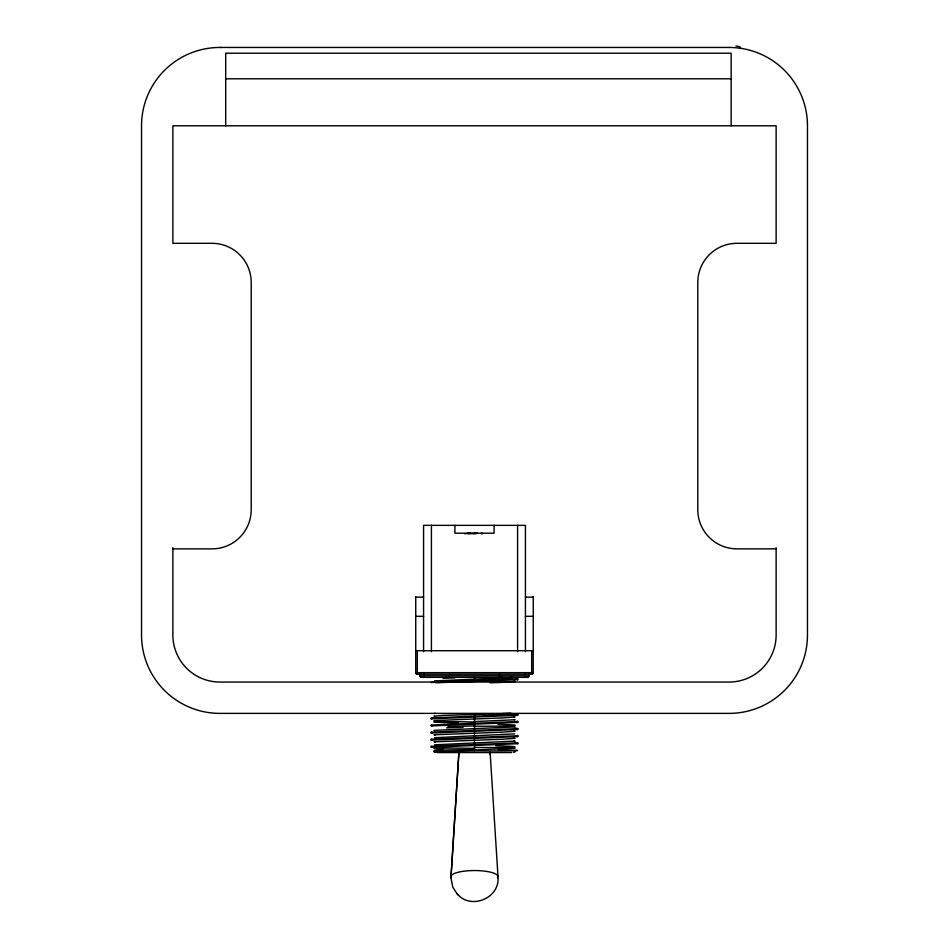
<?xml version="1.0" encoding="UTF-8"?>
<svg xmlns="http://www.w3.org/2000/svg" width="949" height="949" viewBox="0 0 949 949"><rect width="100%" height="100%" fill="white"/><g stroke="black" fill="none" stroke-linecap="round" stroke-linejoin="round"><path stroke-width="1.42" d="M474.5 714.443L474.5 750.861L433.918 751.798L436.528 751.822M498.047 878.015C499.15 898.122 471.724 909.522 458.165 894.943M458.841 753.067L451.012 876.852L458.925 752.474M449.007 677.349L449.506 674.217M513.539 752.343L515.26 751.715M464.737 533.765L470.728 533.196M481.724 533.812L482.614 533.552L481.024 533.196M435.128 713.174L434.203 713.577M468.237 533.801L477.371 533.243M511.641 677.598L434.476 680.872M510.906 713.185L502.27 713.589M435.627 682.782L518.035 679.745L517.193 679.531M502.531 682.39L515.034 681.501L513.943 681.216M502.282 717.93L515.034 717.029L513.978 716.744M502.282 732.142L515.034 731.24L513.99 730.955M502.282 739.247L515.046 738.322L514.133 738.085M501.76 682.414L490.159 682.806M501.428 713.624L444.262 715.392L433.99 716.163L434.547 716.412M501.487 717.954L433.966 720.576L435.271 720.849M447.904 726.697L474.5 725.89M501.487 732.165L433.978 734.799L435.093 735.036M501.487 739.271L433.978 741.833L435.247 742.165M474.5 721.548L515.046 719.769L514.061 719.52M474.5 749.971L515.046 748.192L514.05 747.942M225.803 78.791L729.129 78.791A47.011 47.011 0 0 1 731.465 78.85M172.872 548.866L212.042 548.866A39.17 39.17 0 0 0 251.212 509.684L251.212 282.482A39.17 39.17 0 0 0 212.042 243.312L172.872 243.312L172.872 125.79L776.128 125.79L776.128 243.312L736.958 243.312A39.17 39.17 0 0 0 697.788 282.482L697.788 509.684A39.17 39.17 0 0 0 736.958 548.866L776.128 548.866M415.745 597.135L423.574 597.135M525.426 597.135L533.255 597.135M415.745 616.328L423.574 616.328M525.426 616.328L533.255 616.328M415.745 650.706L533.255 650.706M415.745 596.743L415.745 672.651L533.219 672.651L533.255 596.743M415.745 672.651A1.566 1.566 0 0 0 417.311 674.217L531.689 674.217A1.566 1.566 0 0 0 533.255 672.651M419.719 675.783L529.281 675.783M421.332 677.349L527.668 677.349M437.287 752.557L511.713 752.557M472.863 533.599L474.298 533.706M475.829 533.812L474.5 533.196M499.993 677.349L499.494 674.217M471.202 533.48L468.011 533.196M514.714 728.156L518.035 728.607L430.965 732.154L431.807 732.379M514.714 742.367L518.035 742.818L430.965 746.365L431.807 746.59M514.014 740.837L515.046 741.098L434.488 744.823M434.832 730.659L434.001 730.374L515.022 726.91L514.453 726.685M516.719 678.582L517.94 678.784L430.965 682.414L431.807 682.639M434.488 737.717L514.738 733.85M517.193 714.17L518.035 714.395L430.965 717.942L431.807 718.168M517.193 715.06L518.035 715.273L430.965 718.832L431.807 719.057M517.193 721.276L518.035 721.501L430.965 725.048L431.807 725.273M517.193 722.165L518.035 722.379L430.965 725.938L431.807 726.163M517.193 729.271L518.035 729.484L430.965 733.043L431.807 733.269M517.193 735.487L518.035 735.712L430.965 739.259L431.807 739.485M517.193 736.377L518.035 736.602L430.965 740.149L431.807 740.374M517.193 743.482L518.035 743.708L430.965 747.254L431.807 747.48M450.953 878.015L452.851 887.268L457.086 893.816M456.647 893.365L458.569 895.346M490.159 753.067L497.988 876.401M776.128 547.703L776.128 635.047A47.011 47.011 0 0 1 729.129 682.046L219.871 682.046A47.011 47.011 0 0 1 172.872 635.047L172.872 547.703M731.145 125.79L731.145 53.215L225.696 53.215L225.696 125.79M531.689 650.706L531.689 674.17M528.937 674.217L528.937 675.783A1.566 1.329 -90 0 1 527.608 677.349M525.426 651.69L525.426 525.355L423.574 525.355L423.574 651.69M524.951 674.217L524.951 675.783A1.566 1.329 -90 0 0 526.28 677.349M517.585 525.355L517.585 651.69M494.085 525.355L494.085 533.196L454.915 533.196L454.915 525.355M474.5 677.349L474.5 681.524M431.415 525.355L431.415 651.69M424.049 674.217L424.049 675.783A1.566 1.329 -90 0 1 422.72 677.349M420.063 674.217L420.063 675.783A1.566 1.329 -90 0 0 421.392 677.349M417.311 650.706L417.311 674.17M735.914 46.003A13.286 2.171 -1.4 0 1 739.805 48.257M220.963 47.509A13.322 0.641 3 0 1 220.346 47.45M451.534 877.92A23.5 6.085 0 0 1 474.5 870.541A23.5 6.085 0 0 1 497.466 877.92M489.814 752.059A15.67 4.057 0 0 1 489.53 754.064M459.47 754.064A15.67 4.057 0 0 1 459.186 752.059M443.005 678.25A40.57 0.996 -0.8 0 1 454.903 677.847M513.362 677.349A40.57 1.044 -0.6 0 1 509.969 677.598M458.379 723.055A40.57 0.712 1.2 0 1 434.796 721.75A40.57 0.712 1.2 0 1 474.512 722.035M497.988 724.348A40.57 1.103 0.3 0 1 513.136 725.677A40.57 1.103 0.3 0 1 474.512 726.21M446.599 727.907A40.57 0.783 -1.2 0 1 463.148 727.385M447.62 677.159A2.04 2.005 90 0 1 446.576 677.1M446.421 677.349A1.566 0.89 -90 0 1 445.971 677.135M499.494 675.783A1.566 0.771 -90 0 1 498.723 677.349M502.424 677.088A2.04 1.993 -84.3 0 1 501.38 677.159M498.379 749.757A42.693 0.688 0.5 0 1 515.793 750.683A42.693 0.688 0.5 0 1 474.536 750.813M444.251 751.572A40.57 1.127 0.1 0 1 437.477 750.351A40.57 1.127 0.1 0 1 474.5 749.722M442.898 749.236A40.57 0.878 1 0 1 437.928 748.215A40.57 0.878 1 0 1 474.512 748.358M495.686 745.748A40.57 1.044 0.6 0 1 513.539 747.112A40.57 1.044 0.6 0 1 474.5 747.456M729.129 47.45L219.871 47.45A78.34 78.34 0 0 0 141.531 125.79L141.531 635.047A78.34 78.34 0 0 0 219.871 713.387L729.129 713.387A78.34 78.34 0 0 0 807.469 635.047L807.469 125.79A78.34 78.34 0 0 0 729.129 47.45"/></g></svg>
